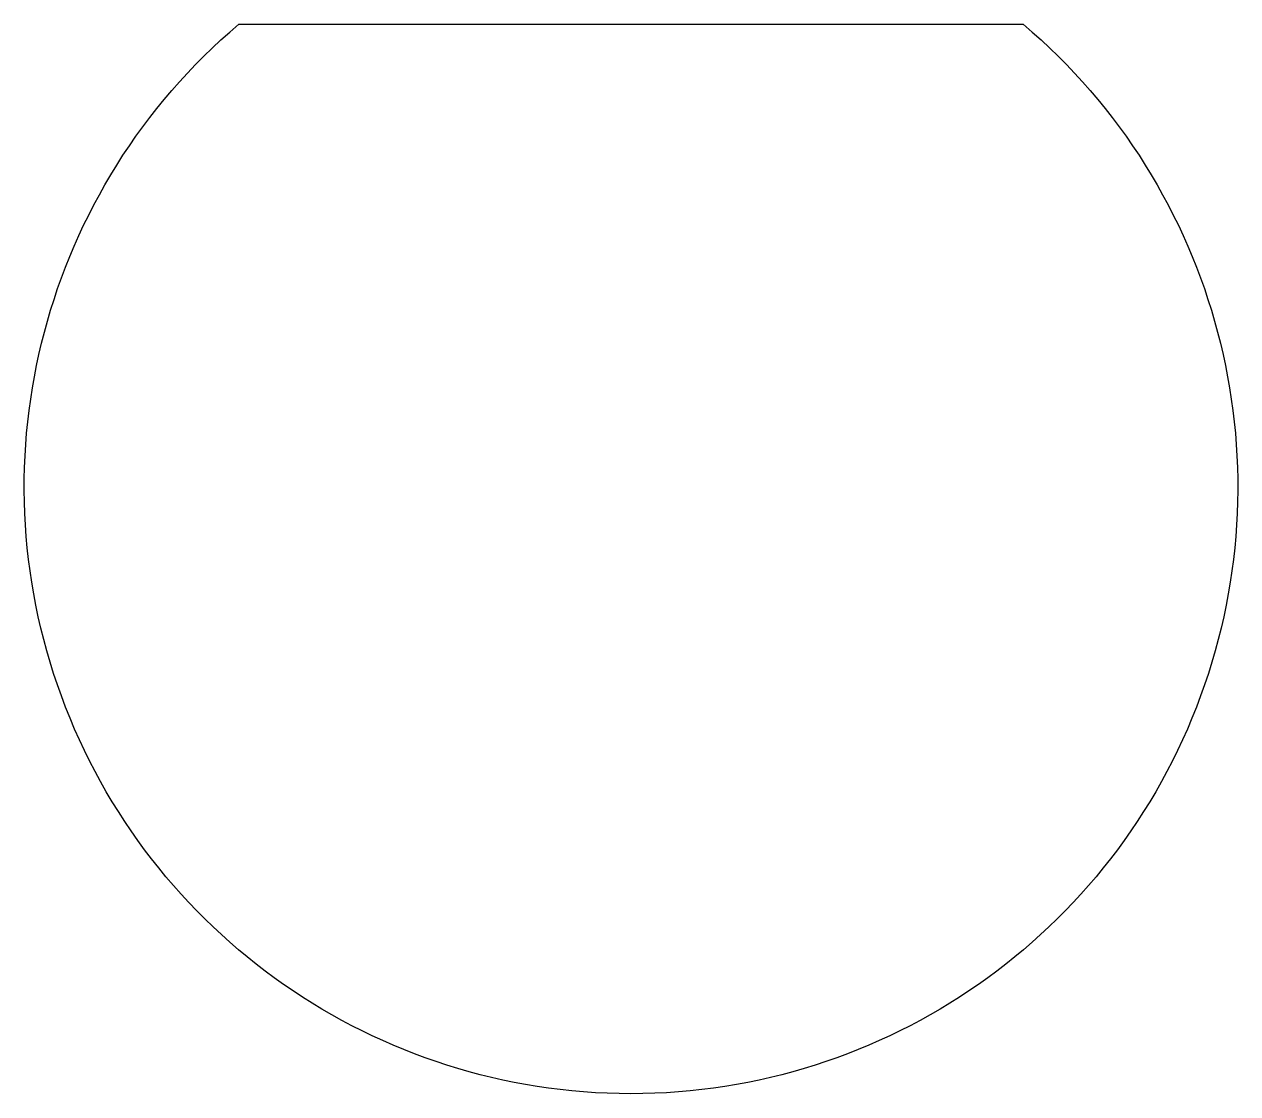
# Model space of a CAD drawing. Header units: millimetres. Extents: x -2.46 to 2.46, y -2.46 to 1.88.
import ezdxf

# ---------------------------------------------------------------- set-up
doc = ezdxf.new("R2010")
doc.units = ezdxf.units.MM
doc.layers.get('0').update_dxf_attribs({"linetype": 'CONTINUOUS'})

msp = doc.modelspace()

# ---------------------------------------------------------------- linework, layer by layer
msp.add_lwpolyline([(-1.5929, 1.8796), (0, 1.8796), (1.5929, 1.8796, -2.72668)], format="xyb", close=True)

doc.saveas('drawing.dxf')
